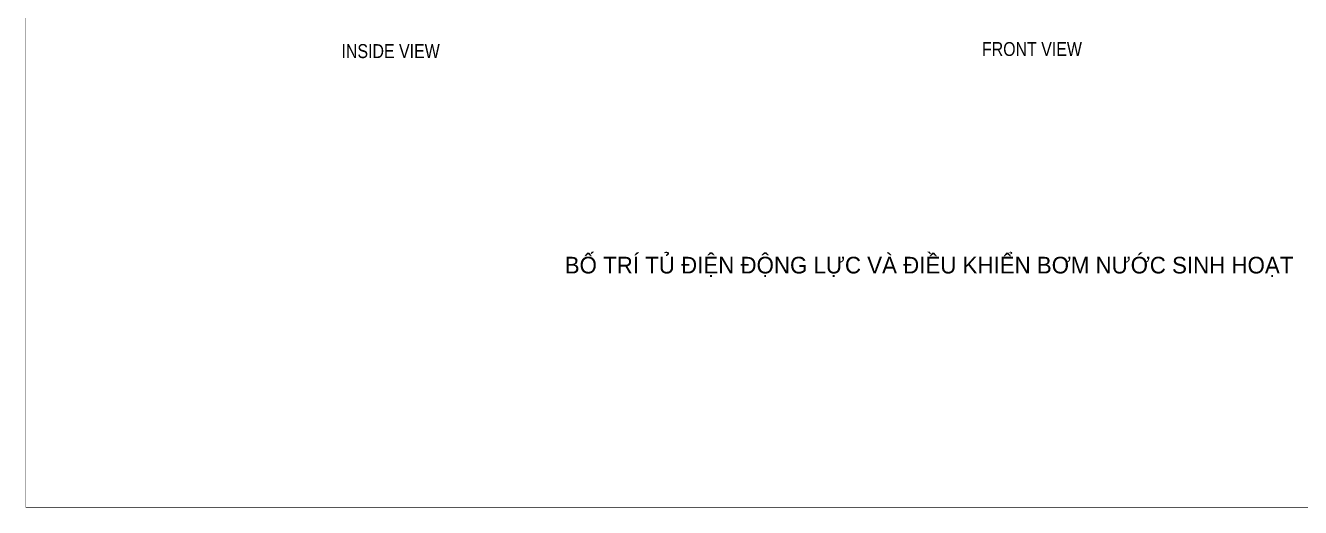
# Model space of a CAD drawing. Header units: millimetres. Extents: x 104 to 100526, y -9639 to 3779.
# Drawn here: x 4365 to 6015, y 1985 to 2609 of the extents above; entities that cross this region are included whole.
import ezdxf
from ezdxf.enums import TextEntityAlignment as Align

# ---------------------------------------------------------------- set-up
doc = ezdxf.new("R2010")
doc.units = ezdxf.units.MM
for name, color, linetype, lineweight in [('KHUNG TEN SD3 - Ariyana 2007$0$0-CON', 253, 'Continuous', 0), ('TEXT', 4, 'Continuous', 5), ('TEXT1', 7, 'Continuous', 5)]:
    doc.layers.add(name, color=color, linetype=linetype, lineweight=lineweight)
doc.styles.add('KHUNGTEN', font='VAVON_4.TTF')
doc.styles.add('VN', font='VHELVCN_4.TTF')

# ---------------------------------------------------------------- blocks, each defined once
blk = doc.blocks.new('KHUNG TEN SD3 - Ariyana 2007')
at = {"layer": 'KHUNG TEN SD3 - Ariyana 2007$0$0-CON', "const_width": 0.12}
blk.add_lwpolyline([(527162.72, 1774654.54), (527558.56, 1774654.54), (527558.56, 1774369.53), (527162.72, 1774369.53)], close=True, dxfattribs=at)

msp = doc.modelspace()

# ---------------------------------------------------------------- block references
at = {"xscale": 6.291267750121051, "yscale": 6.291267750121762, "zscale": 6.291267750121857}
msp.add_blockref('KHUNG TEN SD3 - Ariyana 2007', (-3312156.8, -11161048.7), dxfattribs=at)

# ---------------------------------------------------------------- texts
at = {"layer": 'TEXT', "ltscale": 10, "style": 'KHUNGTEN'}
msp.add_text('BOÁ TRÍ TUÛ ÑIEÄN ÑOÄNG LÖÏC VAØ ÑIEÀU KHIEÅN BÔM NÖÔÙC SINH HOAÏT ', height=21.573, dxfattribs=at).set_placement((5538.5, 2287.9), align=Align.CENTER)
at = {"layer": 'TEXT1', "lineweight": 25, "style": 'VN'}
for s, p in [('INSIDE VIEW', (4773.8, 2566.9)), ('FRONT VIEW', (5603, 2569.6))]:
    msp.add_text(s, height=18, dxfattribs=at).set_placement(p)

doc.saveas('drawing.dxf')
